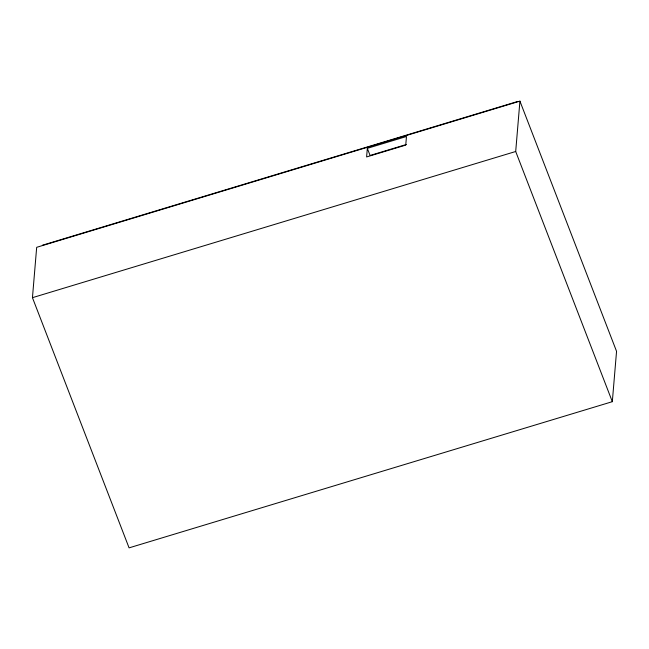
<?xml version="1.0" encoding="UTF-8"?>
<svg xmlns="http://www.w3.org/2000/svg" width="649" height="649" viewBox="0 0 649 649"><rect width="100%" height="100%" fill="white"/><g stroke="black" fill="none" stroke-linecap="round" stroke-linejoin="round"><path stroke-width="0.97" d="M32.45 297.672L36.677 247.318L519.922 101.139L616.55 351.328L612.323 401.682L129.078 547.861L32.45 297.672L515.695 151.493L519.922 101.139M367.326 148.345L366.604 156.944L405.747 145.1L406.469 136.501L367.326 148.345L370.076 155.468L406.355 144.492M42.339 245.257L517.756 101.447M515.695 151.493L612.323 401.682"/></g></svg>
